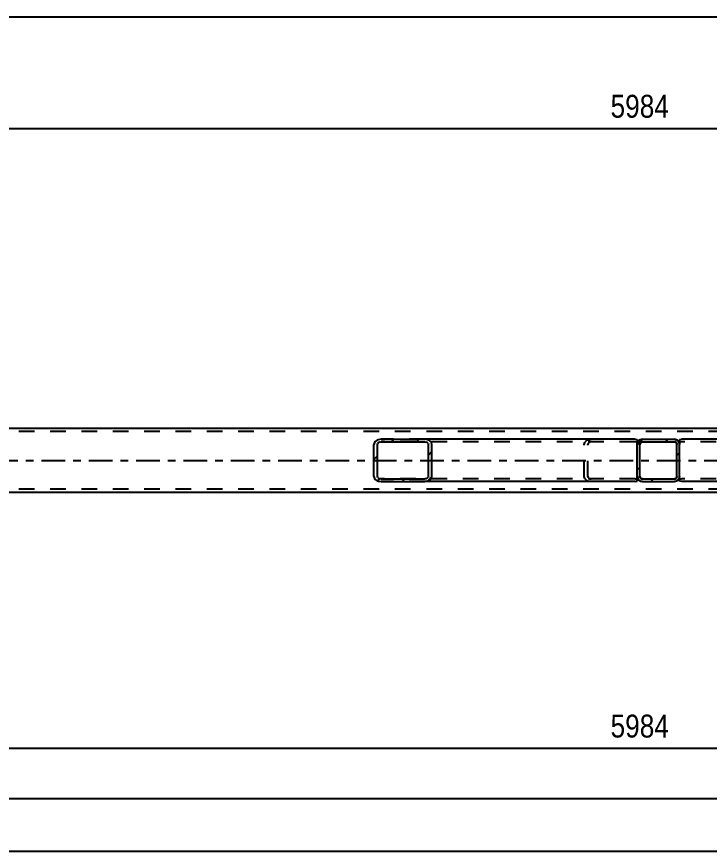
# Model space of a CAD drawing. Header units: millimetres. Extents: x -177 to 1012, y -676 to 165.
# Drawn here: x 259.6 to 346.2, y -295.1 to -190.7 of the extents above; entities that cross this region are included whole.
import ezdxf

# ---------------------------------------------------------------- set-up
doc = ezdxf.new("R2010")
doc.units = ezdxf.units.MM
doc.linetypes.add('DXK_LINE_DOT2', pattern=[3.9198, 1.9599, -1.9599])
doc.linetypes.add('DXK_LINE_DOT3', pattern=[5.9187, 2.979, -0.9799, 0.9799, -0.9799])
doc.styles.add('Arial Narrow', font='ARIALN.TTF', dxfattribs={"height": 0.2})

# ---------------------------------------------------------------- blocks, each defined once
blk = doc.blocks.new('Part-761545539-4776 - 4645')
at = {"linetype": 'Continuous'}
h = blk.add_hatch(dxfattribs=at)
h.set_pattern_fill('', scale=0.7, style=0, pattern_type=0)
h.set_pattern_definition([(45, (342.1215, -248.7758), (-1.57154, 1.57154), [])])
h.paths.add_polyline_path([(341.88, -248.82), (342.12, -248.78), (342.33, -248.64), (342.47, -248.43), (342.52, -248.18), (342.52, -244.18), (342.47, -243.94), (342.33, -243.73), (342.12, -243.59), (341.88, -243.54), (337.88, -243.54), (337.63, -243.59), (337.42, -243.73), (337.29, -243.94), (337.24, -244.18), (337.24, -248.18), (337.29, -248.43), (337.42, -248.64), (337.63, -248.78), (337.88, -248.82)])
h.paths.add_polyline_path([(337.75, -248.48), (337.65, -248.41), (337.58, -248.31), (337.56, -248.18), (337.56, -244.18), (337.58, -244.06), (337.65, -243.96), (337.75, -243.89), (337.88, -243.86), (341.88, -243.86), (342, -243.89), (342.1, -243.96), (342.17, -244.06), (342.2, -244.18), (342.2, -248.18), (342.17, -248.31), (342.1, -248.41), (342, -248.48), (341.88, -248.5), (337.88, -248.5)])
at = {"color": 7, "linetype": 'DXK_LINE_DOT2'}
for p, q in [((337.24, -244.18), (337.29, -243.94)), ((337.24, -248.18), (337.24, -244.18)), ((337.58, -244.06), (337.56, -244.18)), ((337.56, -248.18), (337.56, -244.18)), ((337.63, -243.59), (337.88, -243.54)), ((337.88, -243.86), (337.75, -243.89)), ((337.88, -243.54), (341.88, -243.54)), ((337.88, -243.86), (341.88, -243.86)), ((341.88, -243.54), (342.12, -243.59)), ((342, -243.89), (341.88, -243.86)), ((342.2, -244.18), (342.17, -244.06)), ((342.2, -248.18), (342.2, -244.18)), ((342.47, -243.94), (342.52, -244.18)), ((342.52, -248.18), (342.52, -244.18)), ((337.29, -248.43), (337.24, -248.18)), ((337.56, -248.18), (337.58, -248.31)), ((342.17, -248.31), (342.2, -248.18)), ((342.52, -248.18), (342.47, -248.43)), ((337.88, -248.82), (337.63, -248.78)), ((337.75, -248.48), (337.88, -248.5)), ((337.88, -248.5), (341.88, -248.5)), ((337.88, -248.82), (341.88, -248.82)), ((341.88, -248.5), (342, -248.48)), ((342.12, -248.78), (341.88, -248.82))]:
    blk.add_line(p, q, dxfattribs=at)
at = {"color": 2, "linetype": 'Continuous'}
for p, q in [((337.29, -243.94), (337.24, -244.18)), ((337.24, -248.18), (337.24, -244.18)), ((337.56, -244.18), (337.58, -244.06)), ((337.56, -248.18), (337.56, -244.18)), ((337.88, -243.54), (337.63, -243.59)), ((337.75, -243.89), (337.88, -243.86)), ((337.88, -243.54), (341.88, -243.54)), ((337.88, -243.86), (341.88, -243.86)), ((342.12, -243.59), (341.88, -243.54)), ((341.88, -243.86), (342, -243.89)), ((342.17, -244.06), (342.2, -244.18)), ((342.2, -248.18), (342.2, -244.18)), ((342.52, -244.18), (342.47, -243.94)), ((342.52, -248.18), (342.52, -244.18)), ((337.24, -248.18), (337.29, -248.43)), ((337.58, -248.31), (337.56, -248.18)), ((342.2, -248.18), (342.17, -248.31)), ((342.47, -248.43), (342.52, -248.18)), ((337.63, -248.78), (337.88, -248.82)), ((337.88, -248.5), (337.75, -248.48)), ((337.88, -248.5), (341.88, -248.5)), ((337.88, -248.82), (341.88, -248.82)), ((342, -248.48), (341.88, -248.5)), ((341.88, -248.82), (342.12, -248.78))]:
    blk.add_line(p, q, dxfattribs=at)
at = {"color": 7, "linetype": 'DXK_LINE_DOT2'}
for centre, radius, start, end in [((337.88, -244.18), 0.64, 112.5, 157.5), ((337.88, -244.18), 0.32, 112.5, 157.5), ((341.88, -244.18), 0.32, 22.5, 67.5), ((341.88, -244.18), 0.64, 22.5, 67.5), ((337.88, -248.18), 0.64, 202.5, 247.5), ((337.88, -248.18), 0.32, 202.5, 247.5), ((341.88, -248.18), 0.32, 292.5, 337.5), ((341.88, -248.18), 0.64, 292.5, 337.5)]:
    blk.add_arc(centre, radius, start, end, dxfattribs=at)
at = {"color": 2, "linetype": 'Continuous'}
for centre, radius, start, end in [((337.88, -244.18), 0.64, 112.5, 157.5), ((337.88, -244.18), 0.32, 112.5, 157.5), ((341.88, -244.18), 0.32, 22.5, 67.5), ((341.88, -244.18), 0.64, 22.5, 67.5), ((337.88, -248.18), 0.64, 202.5, 247.5), ((337.88, -248.18), 0.32, 202.5, 247.5), ((341.88, -248.18), 0.32, 292.5, 337.5), ((341.88, -248.18), 0.64, 292.5, 337.5)]:
    blk.add_arc(centre, radius, start, end, dxfattribs=at)
blk = doc.blocks.new('Part-761545539-4817 - 4645')
at = {"color": 7, "linetype": 'DXK_LINE_DOT2'}
for p, q in [((798.88, -242.58), (-39.12, -242.58)), ((798.88, -249.78), (-39.12, -249.78))]:
    blk.add_line(p, q, dxfattribs=at)
at = {"color": 2, "linetype": 'Continuous'}
for p, q in [((794.08, -242.18), (-34.32, -242.18)), ((794.08, -250.18), (-34.32, -250.18))]:
    blk.add_line(p, q, dxfattribs=at)
at = {"color": 7, "linetype": 'DXK_LINE_DOT3'}
blk.add_line((-39.12, -246.18), (798.88, -246.18), dxfattribs=at)
blk = doc.blocks.new('Part-761545539-4889 - 4645')
at = {"linetype": 'Continuous'}
h = blk.add_hatch(dxfattribs=at)
h.set_pattern_fill('', scale=0.7, style=0, pattern_type=0)
h.set_pattern_definition([(45, (374.8935, -248.7758), (-1.57154, 1.57154), [])])
h.paths.add_polyline_path([(374.56, -248.82), (374.89, -248.78), (375.18, -248.64), (375.37, -248.43), (375.44, -248.18), (375.44, -244.18), (375.37, -243.94), (375.18, -243.73), (374.89, -243.59), (374.56, -243.54), (369.07, -243.54), (368.73, -243.59), (368.45, -243.73), (368.25, -243.94), (368.19, -244.18), (368.19, -248.18), (368.25, -248.43), (368.45, -248.64), (368.73, -248.78), (369.07, -248.82)])
h.paths.add_polyline_path([(368.9, -248.48), (368.76, -248.41), (368.66, -248.31), (368.63, -248.18), (368.63, -244.18), (368.66, -244.06), (368.76, -243.96), (368.9, -243.89), (369.07, -243.86), (374.56, -243.86), (374.73, -243.89), (374.87, -243.96), (374.96, -244.06), (375, -244.18), (375, -248.18), (374.96, -248.31), (374.87, -248.41), (374.73, -248.48), (374.56, -248.5), (369.07, -248.5)])
at = {"color": 2, "linetype": 'Continuous'}
for p, q in [((342.52, -243.58), (342.77, -243.54)), ((342.52, -243.58), (342.52, -244.18)), ((369.07, -243.54), (342.77, -243.54)), ((368.25, -243.94), (368.19, -244.18)), ((368.19, -248.18), (368.19, -244.18)), ((368.63, -244.18), (368.66, -244.06)), ((368.63, -248.18), (368.63, -244.18)), ((369.07, -243.54), (368.73, -243.59)), ((368.9, -243.89), (369.07, -243.86)), ((369.07, -243.54), (374.56, -243.54)), ((369.07, -243.86), (374.56, -243.86)), ((374.89, -243.59), (374.56, -243.54)), ((374.56, -243.86), (374.73, -243.89)), ((374.96, -244.06), (375, -244.18)), ((375, -248.18), (375, -244.18)), ((375.44, -244.18), (375.37, -243.94)), ((375.44, -248.18), (375.44, -244.18)), ((342.52, -248.78), (342.52, -248.18)), ((368.19, -248.18), (368.25, -248.43)), ((368.66, -248.31), (368.63, -248.18)), ((375, -248.18), (374.96, -248.31)), ((375.37, -248.43), (375.44, -248.18)), ((342.52, -248.79), (342.52, -248.78)), ((342.77, -248.82), (342.52, -248.79)), ((369.07, -248.82), (342.77, -248.82)), ((368.73, -248.78), (369.07, -248.82)), ((369.07, -248.5), (368.9, -248.48)), ((369.07, -248.5), (374.56, -248.5)), ((369.07, -248.82), (374.56, -248.82)), ((374.73, -248.48), (374.56, -248.5)), ((374.56, -248.82), (374.89, -248.78))]:
    blk.add_line(p, q, dxfattribs=at)
at = {"color": 7, "linetype": 'DXK_LINE_DOT2'}
for p, q in [((342.52, -243.58), (342.52, -243.93)), ((342.61, -243.89), (342.52, -243.93)), ((342.52, -248.64), (342.52, -244.18)), ((342.77, -243.86), (342.61, -243.89)), ((374.56, -243.86), (342.77, -243.86)), ((348.26, -243.54), (348.6, -243.59)), ((348.43, -243.89), (348.26, -243.86)), ((348.7, -244.18), (348.67, -244.06)), ((348.7, -248.18), (348.7, -244.18)), ((349.08, -243.94), (349.14, -244.18)), ((349.14, -248.18), (349.14, -244.18)), ((374.56, -243.54), (369.07, -243.54)), ((348.67, -248.31), (348.7, -248.18)), ((349.14, -248.18), (349.08, -248.43)), ((342.52, -248.44), (342.61, -248.48)), ((342.61, -248.48), (342.77, -248.5)), ((374.56, -248.5), (342.77, -248.5)), ((348.26, -248.5), (348.43, -248.48)), ((348.6, -248.78), (348.26, -248.82)), ((374.56, -248.82), (369.07, -248.82))]:
    blk.add_line(p, q, dxfattribs=at)
for centre, radius, start, end in [((348.33, -244.28), 0.401, 32.4105, 75.4453), ((348.4, -244.37), 0.802, 32.4105, 75.4453), ((348.33, -248.09), 0.401, 284.5547, 327.5895), ((348.4, -248), 0.802, 284.5547, 327.5895)]:
    blk.add_arc(centre, radius, start, end, dxfattribs=at)
at = {"color": 2, "linetype": 'Continuous'}
for centre, radius, start, end in [((368.93, -244.37), 0.802, 104.5547, 147.5895), ((369, -244.28), 0.401, 104.5547, 147.5895), ((374.62, -244.28), 0.401, 32.4105, 75.4453), ((374.69, -244.37), 0.802, 32.4105, 75.4453), ((368.93, -248), 0.802, 212.4105, 255.4453), ((369, -248.09), 0.401, 212.4105, 255.4453), ((374.62, -248.09), 0.401, 284.5547, 327.5895), ((374.69, -248), 0.802, 284.5547, 327.5895)]:
    blk.add_arc(centre, radius, start, end, dxfattribs=at)
blk = doc.blocks.new('Part-761545539-4924 - 4645')
at = {"linetype": 'Continuous'}
h = blk.add_hatch(dxfattribs=at)
h.set_pattern_fill('', scale=0.7, style=0, pattern_type=0)
h.set_pattern_definition([(45, (311.0229, -248.7758), (-1.57154, 1.57154), [])])
h.paths.add_polyline_path([(310.69, -248.82), (311.02, -248.78), (311.31, -248.64), (311.5, -248.43), (311.57, -248.18), (311.57, -244.18), (311.5, -243.94), (311.31, -243.73), (311.02, -243.59), (310.69, -243.54), (305.2, -243.54), (304.86, -243.59), (304.57, -243.73), (304.38, -243.94), (304.32, -244.18), (304.32, -248.18), (304.38, -248.43), (304.57, -248.64), (304.86, -248.78), (305.2, -248.82)])
h.paths.add_polyline_path([(305.03, -248.48), (304.89, -248.41), (304.79, -248.31), (304.76, -248.18), (304.76, -244.18), (304.79, -244.06), (304.89, -243.96), (305.03, -243.89), (305.2, -243.86), (310.69, -243.86), (310.85, -243.89), (311, -243.96), (311.09, -244.06), (311.13, -244.18), (311.13, -248.18), (311.09, -248.31), (311, -248.41), (310.85, -248.48), (310.69, -248.5), (305.2, -248.5)])
at = {"color": 2, "linetype": 'Continuous'}
for p, q in [((304.38, -243.94), (304.32, -244.18)), ((304.32, -248.18), (304.32, -244.18)), ((304.76, -244.18), (304.79, -244.06)), ((304.76, -248.18), (304.76, -244.18)), ((305.2, -243.54), (304.86, -243.59)), ((305.03, -243.89), (305.2, -243.86)), ((305.2, -243.54), (310.69, -243.54)), ((305.2, -243.86), (310.69, -243.86)), ((336.98, -243.54), (310.69, -243.54)), ((311.02, -243.59), (310.69, -243.54)), ((310.69, -243.86), (310.85, -243.89)), ((311.09, -244.06), (311.13, -244.18)), ((311.13, -248.18), (311.13, -244.18)), ((311.57, -244.18), (311.5, -243.94)), ((311.57, -248.18), (311.57, -244.18)), ((336.98, -243.54), (337.24, -243.58)), ((337.24, -243.58), (337.24, -243.59)), ((337.24, -243.59), (337.24, -243.73)), ((337.24, -243.73), (337.24, -244.18)), ((304.32, -248.18), (304.38, -248.43)), ((304.79, -248.31), (304.76, -248.18)), ((311.13, -248.18), (311.09, -248.31)), ((311.5, -248.43), (311.57, -248.18)), ((337.24, -248.79), (337.24, -248.18)), ((304.86, -248.78), (305.2, -248.82)), ((305.2, -248.5), (305.03, -248.48)), ((305.2, -248.5), (310.69, -248.5)), ((305.2, -248.82), (310.69, -248.82)), ((310.85, -248.48), (310.69, -248.5)), ((310.69, -248.82), (311.02, -248.78)), ((336.98, -248.82), (310.69, -248.82)), ((336.98, -248.82), (337.24, -248.79))]:
    blk.add_line(p, q, dxfattribs=at)
at = {"color": 7, "linetype": 'DXK_LINE_DOT2'}
for p, q in [((310.69, -243.54), (305.2, -243.54)), ((336.98, -243.86), (305.2, -243.86)), ((330.61, -244.18), (330.68, -243.94)), ((330.61, -248.18), (330.61, -244.18)), ((331.08, -244.06), (331.05, -244.18)), ((331.05, -248.18), (331.05, -244.18)), ((331.15, -243.59), (331.49, -243.54)), ((331.49, -243.86), (331.32, -243.89)), ((337.15, -243.89), (336.98, -243.86)), ((337.24, -243.93), (337.15, -243.89)), ((337.24, -243.58), (337.24, -243.58)), ((337.24, -243.73), (337.24, -243.93)), ((337.24, -248.18), (337.24, -243.94)), ((330.68, -248.43), (330.61, -248.18)), ((331.05, -248.18), (331.08, -248.31)), ((336.98, -248.5), (305.2, -248.5)), ((310.69, -248.82), (305.2, -248.82)), ((331.49, -248.82), (331.15, -248.78)), ((331.32, -248.48), (331.49, -248.5)), ((336.98, -248.5), (337.15, -248.48)), ((337.15, -248.48), (337.24, -248.44))]:
    blk.add_line(p, q, dxfattribs=at)
at = {"color": 2, "linetype": 'Continuous'}
for centre, radius, start, end in [((305.06, -244.37), 0.802, 104.5546, 147.5894), ((305.13, -244.28), 0.401, 104.5546, 147.5894), ((310.75, -244.28), 0.401, 32.4106, 75.4454), ((310.82, -244.37), 0.802, 32.4106, 75.4454), ((305.06, -248), 0.802, 212.4106, 255.4454), ((305.13, -248.09), 0.401, 212.4106, 255.4454), ((310.75, -248.09), 0.401, 284.5546, 327.5894), ((310.82, -248), 0.802, 284.5546, 327.5894)]:
    blk.add_arc(centre, radius, start, end, dxfattribs=at)
at = {"color": 7, "linetype": 'DXK_LINE_DOT2'}
for centre, radius, start, end in [((331.35, -244.37), 0.802, 104.5546, 147.5894), ((331.42, -244.28), 0.401, 104.5546, 147.5894), ((331.35, -248), 0.802, 212.4106, 255.4454), ((331.42, -248.09), 0.401, 212.4106, 255.4454)]:
    blk.add_arc(centre, radius, start, end, dxfattribs=at)
blk = doc.blocks.new('StraightDimension-761545539-5079 - 4645')
at = {"color": 7, "linetype": 'Continuous'}
blk.add_line((-39.12, -288.46), (798.88, -288.46), dxfattribs=at)
blk = doc.blocks.new('StraightDimension-761545539-5115 - 4645')
at = {"color": 7, "linetype": 'Continuous'}
blk.add_line((236.03, -190.69), (798.88, -190.69), dxfattribs=at)
blk = doc.blocks.new('StraightDimension-761545539-5104 - 4645')
at = {"color": 7, "linetype": 'Continuous'}
blk.add_line((-40.12, -295.07), (799.88, -295.07), dxfattribs=at)
blk = doc.blocks.new('StraightDimension-761545539-5174 - 4645')
at = {"color": 7, "linetype": 'Continuous'}
blk.add_line((217.88, -204.67), (457.24, -204.67), dxfattribs=at)
at = {"color": 0}
blk.add_wipeout([(341.81, -203.92), (341.81, -199.72), (333.3, -199.72), (333.3, -203.92)], dxfattribs=at)
at = {"color": 3, "style": 'Arial Narrow'}
blk.add_text('5984', height=2.863, dxfattribs=at).set_placement((333.9, -203.32))
blk = doc.blocks.new('StraightDimension-761545539-5227 - 4645')
at = {"color": 7, "linetype": 'Continuous'}
blk.add_line((217.88, -282.19), (457.24, -282.19), dxfattribs=at)
at = {"color": 0}
blk.add_wipeout([(341.81, -281.44), (341.81, -277.24), (333.3, -277.24), (333.3, -281.44)], dxfattribs=at)
at = {"color": 3, "style": 'Arial Narrow'}
blk.add_text('5984', height=2.863, dxfattribs=at).set_placement((333.9, -280.84))

msp = doc.modelspace()

# ---------------------------------------------------------------- block references
for name in ['StraightDimension-761545539-5115 - 4645', 'Part-761545539-4817 - 4645', 'Part-761545539-4924 - 4645', 'Part-761545539-4776 - 4645', 'Part-761545539-4889 - 4645', 'StraightDimension-761545539-5079 - 4645']:
    msp.add_blockref(name, (0, 0))

# ---------------------------------------------------------------- next in the draw order: block references
for name in ['StraightDimension-761545539-5174 - 4645', 'StraightDimension-761545539-5104 - 4645']:
    msp.add_blockref(name, (0, 0))

# ---------------------------------------------------------------- next in the draw order: block references
msp.add_blockref('StraightDimension-761545539-5227 - 4645', (0, 0))

doc.saveas('drawing.dxf')
